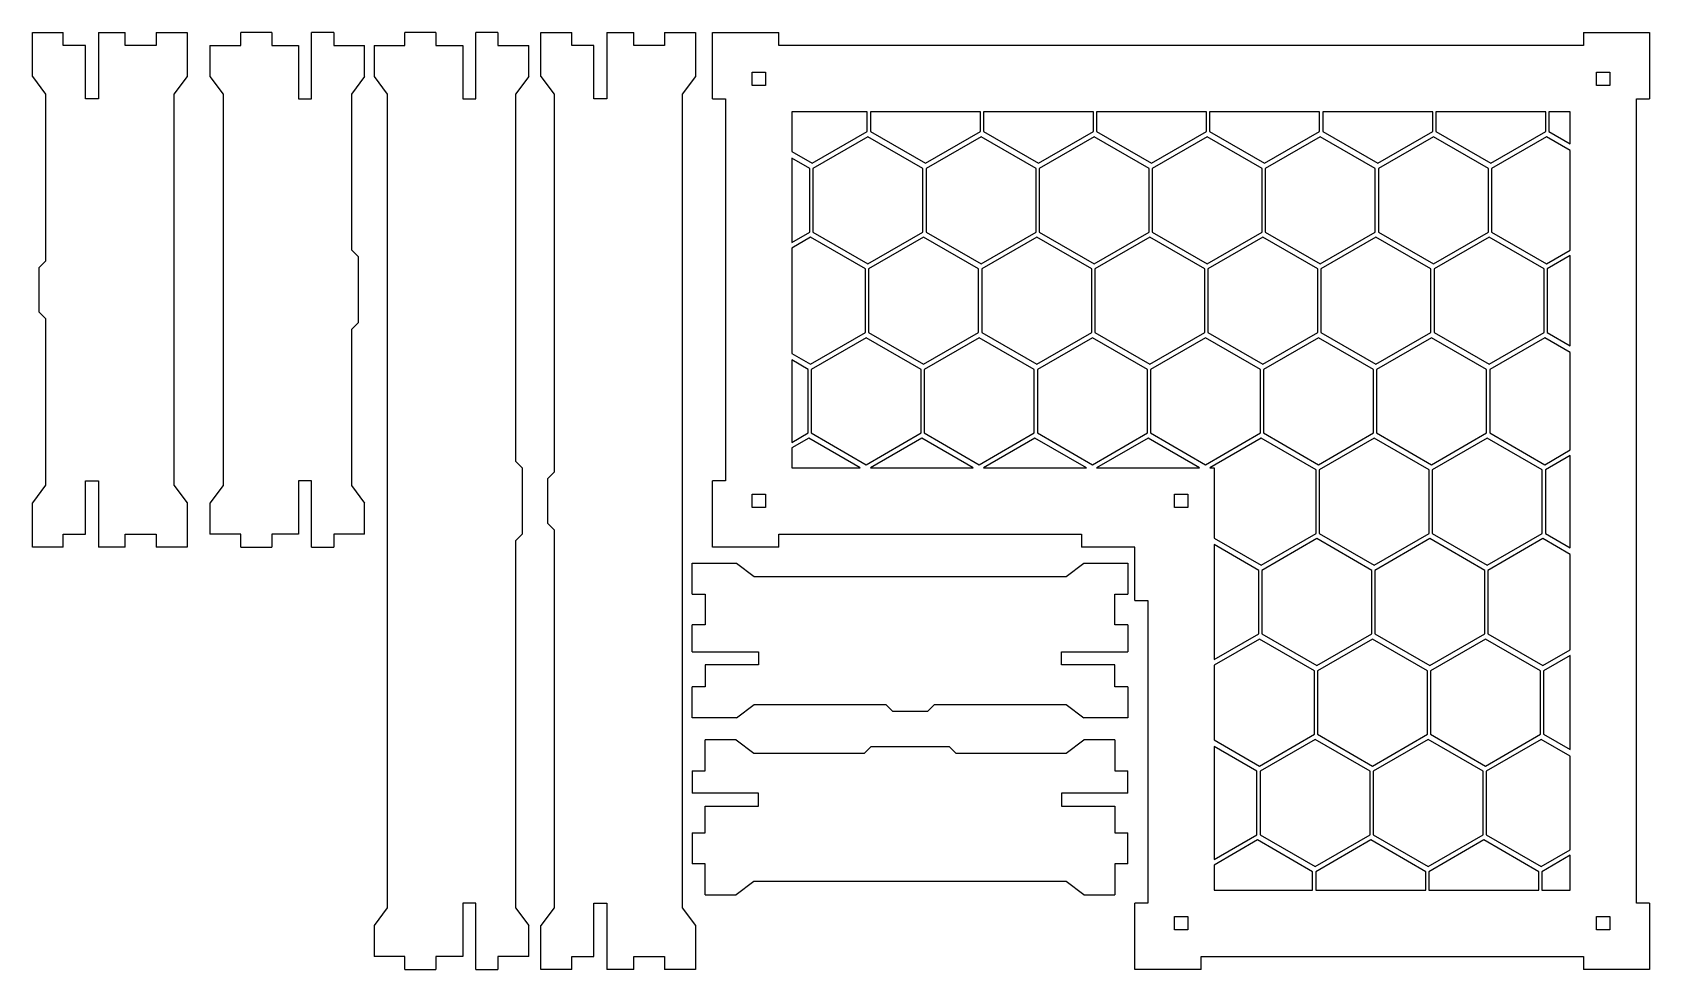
# Model space of a CAD drawing. Extents: x 51 to 417, y 79 to 291.
import ezdxf

# ---------------------------------------------------------------- set-up
doc = ezdxf.new("R2010")
doc.units = 0
for name, color, linetype in [('Découpe_1', 7, 'CONTINUOUS'), ('Découpe_2', 7, 'CONTINUOUS'), ('Gravure', 7, 'CONTINUOUS')]:
    doc.layers.add(name, color=color, linetype=linetype)

msp = doc.modelspace()

# ---------------------------------------------------------------- linework, layer by layer
at = {"layer": 'Découpe_1', "color": 5}
for points in [[(213.72436, 282.4666), (216.72436, 282.4666)], [(216.72436, 279.4666), (213.72436, 279.4666), (213.72436, 282.4666)], [(216.72436, 282.4666), (216.72436, 279.4666)], [(404.72436, 282.4666), (407.72436, 282.4666)], [(407.72436, 279.4666), (404.72436, 279.4666), (404.72436, 282.4666)], [(407.72436, 282.4666), (407.72436, 279.4666)], [(213.72436, 187.0166), (216.72436, 187.0166)], [(216.72436, 184.0166), (213.72436, 184.0166), (213.72436, 187.0166)], [(216.72436, 187.0166), (216.72436, 184.0166)], [(309.27436, 187.0166), (312.27436, 187.0166)], [(312.27436, 184.0166), (309.27436, 184.0166), (309.27436, 187.0166)], [(312.27436, 187.0166), (312.27436, 184.0166)], [(309.27436, 88.4666), (309.27436, 91.4666), (312.27436, 91.4666)], [(312.27436, 91.4666), (312.27436, 88.4666)], [(404.72436, 88.4666), (404.72436, 91.4666), (407.72436, 91.4666)], [(407.72436, 91.4666), (407.72436, 88.4666)], [(312.27436, 88.4666), (309.27436, 88.4666)], [(407.72436, 88.4666), (404.72436, 88.4666)]]:
    msp.add_lwpolyline(points, dxfattribs=at)
at = {"layer": 'Découpe_2', "color": 4}
for points in [[(50.894595, 281.4666), (50.894595, 291.4666), (57.894595, 291.4666)], [(57.894595, 288.5166), (57.894595, 291.4666)], [(65.844595, 291.4666), (65.844595, 276.4666)], [(65.844595, 291.4666), (71.894595, 291.4666)], [(71.894595, 288.5166), (71.894595, 291.4666)], [(85.894595, 291.4666), (85.894595, 281.4666), (82.894595, 277.4666), (82.894595, 189.0166), (85.894595, 185.0166), (85.894595, 175.0166), (78.894595, 175.0166)], [(78.894595, 291.4666), (78.894595, 288.5166)], [(78.894595, 291.4666), (85.894595, 291.4666)], [(105.06352, 291.4666), (98.06352, 291.4666)], [(98.06352, 288.5166), (98.06352, 291.4666)], [(105.06352, 291.4666), (105.06352, 288.5166)], [(119.06352, 291.4666), (114.06352, 291.4666)], [(114.06352, 276.4666), (114.06352, 291.4666)], [(119.06352, 291.4666), (119.06352, 288.5166)], [(142.18649, 291.4666), (135.18649, 291.4666)], [(135.18649, 288.5166), (135.18649, 291.4666)], [(142.18649, 291.4666), (142.18649, 288.5166)], [(156.18649, 291.4666), (151.18649, 291.4666)], [(151.18649, 276.4666), (151.18649, 291.4666)], [(156.18649, 291.4666), (156.18649, 288.5166)], [(165.91351, 281.4666), (165.91351, 291.4666), (172.91351, 291.4666)], [(172.91351, 288.5166), (172.91351, 291.4666)], [(180.86351, 291.4666), (180.86351, 276.4666)], [(180.86351, 291.4666), (186.91351, 291.4666)], [(186.91351, 288.5166), (186.91351, 291.4666)], [(200.91351, 291.4666), (200.91351, 281.4666), (197.91351, 277.4666), (197.91351, 93.4666), (200.91351, 89.4666), (200.91351, 79.4666), (193.91351, 79.4666)], [(193.91351, 291.4666), (193.91351, 288.5166)], [(193.91351, 291.4666), (200.91351, 291.4666)], [(204.72436, 291.4666), (219.72436, 291.4666)], [(204.72436, 276.4666), (204.72436, 291.4666)], [(219.72436, 288.5166), (219.72436, 291.4666)], [(401.72436, 291.4666), (401.72436, 288.5166)], [(401.72436, 291.4666), (416.72436, 291.4666)], [(416.72436, 291.4666), (416.72436, 276.4666)], [(62.894595, 288.5166), (57.894595, 288.5166)], [(62.894595, 276.4666), (62.894595, 288.5166)], [(78.894595, 288.5166), (71.894595, 288.5166)], [(91.06352, 288.5166), (91.06352, 281.5166)], [(91.06352, 288.5166), (98.06352, 288.5166)], [(105.06352, 288.5166), (111.11352, 288.5166)], [(111.11352, 288.5166), (111.11352, 276.4666)], [(119.06352, 288.5166), (126.06352, 288.5166)], [(126.06352, 281.5166), (126.06352, 288.5166)], [(128.18649, 288.5166), (128.18649, 281.5166)], [(128.18649, 288.5166), (135.18649, 288.5166)], [(142.18649, 288.5166), (148.23649, 288.5166)], [(148.23649, 288.5166), (148.23649, 276.4666)], [(156.18649, 288.5166), (163.18649, 288.5166)], [(163.18649, 281.5166), (163.18649, 288.5166)], [(177.91351, 288.5166), (172.91351, 288.5166)], [(177.91351, 276.4666), (177.91351, 288.5166)], [(193.91351, 288.5166), (186.91351, 288.5166)], [(401.72436, 288.5166), (219.72436, 288.5166)], [(50.894595, 281.4666), (53.894595, 277.4666)], [(91.06352, 281.5166), (94.06352, 277.5166), (94.06352, 188.9666), (91.06352, 184.9666), (91.06352, 177.9666)], [(126.06352, 281.5166), (123.06352, 277.5166)], [(128.18649, 281.5166), (131.18649, 277.5166), (131.18649, 93.4166), (128.18649, 89.4166), (128.18649, 82.4166)], [(163.18649, 281.5166), (160.18649, 277.5166)], [(165.91351, 281.4666), (168.91351, 277.4666)], [(53.894595, 277.4666), (53.894595, 239.7416)], [(65.844595, 276.4666), (62.894595, 276.4666)], [(111.11352, 276.4666), (114.06352, 276.4666)], [(123.06352, 277.5166), (123.06352, 242.2416)], [(148.23649, 276.4666), (151.18649, 276.4666)], [(160.18649, 277.5166), (160.18649, 194.4666)], [(168.91351, 277.4666), (168.91351, 191.9666)], [(180.86351, 276.4666), (177.91351, 276.4666)], [(204.72436, 276.4666), (207.67436, 276.4666)], [(207.67436, 276.4666), (207.67436, 190.0166)], [(413.77436, 276.4666), (416.72436, 276.4666)], [(413.77436, 94.4666), (413.77436, 276.4666)], [(123.06352, 242.2416), (124.56352, 240.7416)], [(53.894595, 239.7416), (52.394595, 238.2416)], [(52.394595, 238.2416), (52.394595, 228.2416)], [(124.56352, 240.7416), (124.56352, 225.7416)], [(52.394595, 228.2416), (53.894595, 226.7416)], [(53.894595, 226.7416), (53.894595, 189.0166)], [(124.56352, 225.7416), (123.06352, 224.2416)], [(123.06352, 224.2416), (123.06352, 188.9666)], [(160.18649, 194.4666), (161.68649, 192.9666)], [(161.68649, 192.9666), (161.68649, 177.9666)], [(168.91351, 191.9666), (167.41351, 190.4666)], [(167.41351, 190.4666), (167.41351, 180.4666)], [(53.894595, 189.0166), (50.894595, 185.0166)], [(62.894595, 190.0166), (65.844595, 190.0166)], [(62.894595, 177.9666), (62.894595, 190.0166)], [(65.844595, 190.0166), (65.844595, 175.0166)], [(111.11352, 190.0166), (111.11352, 177.9666)], [(114.06352, 190.0166), (111.11352, 190.0166)], [(114.06352, 175.0166), (114.06352, 190.0166)], [(123.06352, 188.9666), (126.06352, 184.9666)], [(207.67436, 190.0166), (204.72436, 190.0166)], [(204.72436, 175.0166), (204.72436, 190.0166)], [(57.894595, 175.0166), (50.894595, 175.0166), (50.894595, 185.0166)], [(126.06352, 177.9666), (126.06352, 184.9666)], [(167.41351, 180.4666), (168.91351, 178.9666)], [(57.894595, 177.9666), (62.894595, 177.9666)], [(57.894595, 175.0166), (57.894595, 177.9666)], [(71.894595, 177.9666), (78.894595, 177.9666)], [(71.894595, 175.0166), (71.894595, 177.9666)], [(78.894595, 177.9666), (78.894595, 175.0166)], [(98.06352, 177.9666), (91.06352, 177.9666)], [(98.06352, 175.0166), (98.06352, 177.9666)], [(105.06352, 177.9666), (105.06352, 175.0166)], [(111.11352, 177.9666), (105.06352, 177.9666)], [(119.06352, 177.9666), (119.06352, 175.0166)], [(126.06352, 177.9666), (119.06352, 177.9666)], [(161.68649, 177.9666), (160.18649, 176.4666)], [(160.18649, 176.4666), (160.18649, 93.4166)], [(168.91351, 178.9666), (168.91351, 93.4666)], [(219.72436, 175.0166), (219.72436, 177.9666)], [(219.72436, 177.9666), (288.22436, 177.9666)], [(288.22436, 177.9666), (288.22436, 175.0166)], [(71.894595, 175.0166), (65.844595, 175.0166)], [(98.06352, 175.0166), (105.06352, 175.0166)], [(114.06352, 175.0166), (119.06352, 175.0166)], [(219.72436, 175.0166), (204.72436, 175.0166)], [(300.27436, 175.0166), (288.22436, 175.0166)], [(300.27436, 162.9666), (300.27436, 175.0166)], [(200.16284, 171.42027), (210.16284, 171.42027), (214.16284, 168.42027), (284.71284, 168.42027), (288.71284, 171.42027), (298.71284, 171.42027), (298.71284, 164.42027)], [(200.16284, 164.42027), (200.16284, 171.42027)], [(200.16284, 164.42027), (203.11284, 164.42027)], [(203.11284, 164.42027), (203.11284, 157.42027)], [(295.76284, 164.42027), (298.71284, 164.42027)], [(295.76284, 157.42027), (295.76284, 164.42027)], [(300.27436, 162.9666), (303.22436, 162.9666)], [(303.22436, 162.9666), (303.22436, 94.4666)], [(200.16284, 151.37027), (200.16284, 157.42027)], [(203.11284, 157.42027), (200.16284, 157.42027)], [(298.71284, 157.42027), (295.76284, 157.42027)], [(298.71284, 157.42027), (298.71284, 151.37027)], [(200.16284, 151.37027), (215.16284, 151.37027)], [(215.16284, 151.37027), (215.16284, 148.42027)], [(283.71284, 151.37027), (298.71284, 151.37027)], [(283.71284, 148.42027), (283.71284, 151.37027)], [(203.11284, 148.42027), (203.11284, 143.42027)], [(215.16284, 148.42027), (203.11284, 148.42027)], [(295.76284, 148.42027), (283.71284, 148.42027)], [(295.76284, 143.42027), (295.76284, 148.42027)], [(210.16284, 136.42027), (200.16284, 136.42027), (200.16284, 143.42027)], [(203.11284, 143.42027), (200.16284, 143.42027)], [(298.71284, 143.42027), (298.71284, 136.42027), (288.71284, 136.42027)], [(298.71284, 143.42027), (295.76284, 143.42027)], [(210.16284, 136.42027), (214.16284, 139.42027)], [(214.16284, 139.42027), (243.93784, 139.42027)], [(243.93784, 139.42027), (245.43784, 137.92027)], [(253.43784, 137.92027), (254.93784, 139.42027)], [(254.93784, 139.42027), (284.71284, 139.42027)], [(284.71284, 139.42027), (288.71284, 136.42027)], [(245.43784, 137.92027), (253.43784, 137.92027)], [(210.11284, 131.42027), (203.11284, 131.42027)], [(203.11284, 124.42027), (203.11284, 131.42027)], [(210.11284, 131.42027), (214.11284, 128.42027)], [(214.11284, 128.42027), (239.11284, 128.42027)], [(239.11284, 128.42027), (240.61284, 129.92027)], [(240.61284, 129.92027), (258.26284, 129.92027)], [(258.26284, 129.92027), (259.76284, 128.42027)], [(259.76284, 128.42027), (284.76284, 128.42027)], [(284.76284, 128.42027), (288.76284, 131.42027)], [(295.76284, 131.42027), (288.76284, 131.42027)], [(295.76284, 131.42027), (295.76284, 124.42027)], [(200.16284, 124.42027), (203.11284, 124.42027)], [(200.16284, 124.42027), (200.16284, 119.42027)], [(295.76284, 124.42027), (298.71284, 124.42027)], [(298.71284, 119.42027), (298.71284, 124.42027)], [(215.16284, 119.42027), (200.16284, 119.42027)], [(215.16284, 116.47027), (215.16284, 119.42027)], [(283.71284, 119.42027), (283.71284, 116.47027)], [(298.71284, 119.42027), (283.71284, 119.42027)], [(203.11284, 116.47027), (215.16284, 116.47027)], [(203.11284, 110.42027), (203.11284, 116.47027)], [(283.71284, 116.47027), (295.76284, 116.47027)], [(295.76284, 116.47027), (295.76284, 110.42027)], [(200.16284, 110.42027), (203.11284, 110.42027)], [(200.16284, 110.42027), (200.16284, 103.42027)], [(295.76284, 110.42027), (298.71284, 110.42027)], [(298.71284, 103.42027), (298.71284, 110.42027)], [(203.11284, 103.42027), (200.16284, 103.42027)], [(203.11284, 96.42027), (203.11284, 103.42027)], [(295.76284, 103.42027), (295.76284, 96.42027)], [(298.71284, 103.42027), (295.76284, 103.42027)], [(214.11284, 99.42027), (210.11284, 96.42027)], [(284.76284, 99.42027), (214.11284, 99.42027)], [(288.76284, 96.42027), (284.76284, 99.42027)], [(203.11284, 96.42027), (210.11284, 96.42027)], [(288.76284, 96.42027), (295.76284, 96.42027)], [(148.23649, 94.4666), (148.23649, 82.4166)], [(151.18649, 94.4666), (148.23649, 94.4666)], [(151.18649, 79.4666), (151.18649, 94.4666)], [(160.18649, 93.4166), (163.18649, 89.4166)], [(168.91351, 93.4666), (165.91351, 89.4666)], [(177.91351, 94.4666), (180.86351, 94.4666)], [(177.91351, 82.4166), (177.91351, 94.4666)], [(180.86351, 94.4666), (180.86351, 79.4666)], [(303.22436, 94.4666), (300.27436, 94.4666)], [(315.27436, 79.4666), (300.27436, 79.4666), (300.27436, 94.4666)], [(416.72436, 94.4666), (413.77436, 94.4666)], [(416.72436, 94.4666), (416.72436, 79.4666)], [(163.18649, 82.4166), (163.18649, 89.4166)], [(172.91351, 79.4666), (165.91351, 79.4666), (165.91351, 89.4666)], [(135.18649, 82.4166), (128.18649, 82.4166)], [(135.18649, 79.4666), (135.18649, 82.4166)], [(142.18649, 82.4166), (142.18649, 79.4666)], [(148.23649, 82.4166), (142.18649, 82.4166)], [(156.18649, 82.4166), (156.18649, 79.4666)], [(163.18649, 82.4166), (156.18649, 82.4166)], [(172.91351, 82.4166), (177.91351, 82.4166)], [(172.91351, 79.4666), (172.91351, 82.4166)], [(186.91351, 82.4166), (193.91351, 82.4166)], [(186.91351, 79.4666), (186.91351, 82.4166)], [(193.91351, 82.4166), (193.91351, 79.4666)], [(315.27436, 82.4166), (401.72436, 82.4166)], [(315.27436, 79.4666), (315.27436, 82.4166)], [(401.72436, 82.4166), (401.72436, 79.4666)], [(135.18649, 79.4666), (142.18649, 79.4666)], [(151.18649, 79.4666), (156.18649, 79.4666)], [(186.91351, 79.4666), (180.86351, 79.4666)], [(416.72436, 79.4666), (401.72436, 79.4666)]]:
    msp.add_lwpolyline(points, dxfattribs=at)
at = {"layer": 'Gravure', "color": 3}
for points in [[(222.674435, 273.516576), (222.674435, 264.521844), (227.316217, 261.841837), (239.752737, 269.021966), (239.752737, 273.516576), (222.674435, 273.516576), (222.674435, 273.516576)], [(240.458843, 273.516576), (240.458843, 269.021966), (252.89481, 261.841837), (265.33133, 269.021966), (265.33133, 273.516576), (240.458843, 273.516576), (240.458843, 273.516576)], [(266.037436, 273.516576), (266.037436, 269.021966), (278.473956, 261.841837), (290.910487, 269.021966), (290.910487, 273.516576), (266.037436, 273.516576), (266.037436, 273.516576)], [(291.616043, 273.516576), (291.616043, 269.021966), (304.05256, 261.841837), (316.489078, 269.021966), (316.489078, 273.516576), (291.616043, 273.516576), (291.616043, 273.516576)], [(317.194633, 273.516576), (317.194633, 269.021966), (329.63115, 261.841837), (342.067668, 269.021966), (342.067668, 273.516576), (317.194633, 273.516576), (317.194633, 273.516576)], [(342.773223, 273.516576), (342.773223, 269.021966), (355.20974, 261.841837), (367.646258, 269.021966), (367.646258, 273.516576), (342.773223, 273.516576), (342.773223, 273.516576)], [(368.351813, 273.516576), (368.351813, 269.021966), (380.78833, 261.841837), (393.224848, 269.021966), (393.224848, 273.516576), (368.351813, 273.516576), (368.351813, 273.516576)], [(393.930968, 273.516576), (393.930968, 269.021966), (398.774494, 266.225651), (398.774494, 273.516576), (393.930968, 273.516576), (393.930968, 273.516576)], [(239.90873, 267.842917), (227.472763, 260.662786), (227.472763, 246.302526), (239.90873, 239.121845), (252.34525, 246.302526), (252.34525, 260.662786), (239.90873, 267.842917), (239.90873, 267.842917)], [(265.487876, 267.842917), (253.051356, 260.662786), (253.051356, 246.302526), (265.487876, 239.121845), (277.924393, 246.302526), (277.924393, 260.662786), (265.487876, 267.842917), (265.487876, 267.842917)], [(291.066472, 267.842917), (278.629949, 260.662786), (278.629949, 246.302526), (291.066472, 239.121845), (303.502989, 246.302526), (303.502989, 260.662786), (291.066472, 267.842917), (291.066472, 267.842917)], [(316.645062, 267.842917), (304.208544, 260.662786), (304.208544, 246.302526), (316.645062, 239.121845), (329.081579, 246.302526), (329.081579, 260.662786), (316.645062, 267.842917), (316.645062, 267.842917)], [(342.223652, 267.842917), (329.787135, 260.662786), (329.787135, 246.302526), (342.223652, 239.121845), (354.660169, 246.302526), (354.660169, 260.662786), (342.223652, 267.842917), (342.223652, 267.842917)], [(367.802242, 267.842917), (355.365725, 260.662786), (355.365725, 246.302526), (367.802242, 239.121845), (380.238759, 246.302526), (380.238759, 260.662786), (367.802242, 267.842917), (367.802242, 267.842917)], [(393.380832, 267.842917), (380.944879, 260.662786), (380.944879, 246.302526), (393.380832, 239.121845), (398.774494, 242.236212), (398.774494, 264.729103), (393.380832, 267.842917), (393.380832, 267.842917)], [(222.674435, 263.025296), (222.674435, 243.939465), (226.766657, 246.302526), (226.766657, 260.662786), (222.674435, 263.025296), (222.674435, 263.025296)], [(226.92265, 245.122925), (222.674435, 242.670018), (222.674435, 218.855315), (226.92265, 216.402406), (239.35917, 223.582537), (239.35917, 237.942796), (226.92265, 245.122925), (226.92265, 245.122925)], [(252.501796, 245.122925), (240.065276, 237.942796), (240.065276, 223.582537), (252.501796, 216.402406), (264.937763, 223.582537), (264.937763, 237.942796), (252.501796, 245.122925), (252.501796, 245.122925)], [(278.080389, 245.122925), (265.643869, 237.942796), (265.643869, 223.582537), (278.080389, 216.402406), (290.5169, 223.582537), (290.5169, 237.942796), (278.080389, 245.122925), (278.080389, 245.122925)], [(303.658973, 245.122925), (291.222456, 237.942796), (291.222456, 223.582537), (303.658973, 216.402406), (316.09549, 223.582537), (316.09549, 237.942796), (303.658973, 245.122925), (303.658973, 245.122925)], [(329.237563, 245.122925), (316.801046, 237.942796), (316.801046, 223.582537), (329.237563, 216.402406), (341.67408, 223.582537), (341.67408, 237.942796), (329.237563, 245.122925), (329.237563, 245.122925)], [(354.816181, 245.122925), (342.379636, 237.942796), (342.379636, 223.582537), (354.816181, 216.402406), (367.252699, 223.582537), (367.252699, 237.942796), (354.816181, 245.122925), (354.816181, 245.122925)], [(380.394771, 245.122925), (367.95879, 237.942796), (367.95879, 223.582537), (380.394771, 216.402406), (392.831289, 223.582537), (392.831289, 237.942796), (380.394771, 245.122925), (380.394771, 245.122925)], [(398.774494, 240.966212), (393.53738, 237.942796), (393.53738, 223.582537), (398.774494, 220.559118), (398.774494, 240.966212), (398.774494, 240.966212)], [(239.515713, 222.403486), (227.079196, 215.223354), (227.079196, 200.862545), (239.515713, 193.682413), (251.951683, 200.862545), (251.951683, 215.223354), (239.515713, 222.403486), (239.515713, 222.403486)], [(265.094309, 222.403486), (252.657789, 215.223354), (252.657789, 200.862545), (265.094309, 193.682413), (277.530826, 200.862545), (277.530826, 215.223354), (265.094309, 222.403486), (265.094309, 222.403486)], [(290.672913, 222.403486), (278.236381, 215.223354), (278.236381, 200.862545), (290.672913, 193.682413), (303.10943, 200.862545), (303.10943, 215.223354), (290.672913, 222.403486), (290.672913, 222.403486)], [(316.251503, 222.403486), (303.814986, 215.223354), (303.814986, 200.862545), (316.251503, 193.682413), (328.68802, 200.862545), (328.68802, 215.223354), (316.251503, 222.403486), (316.251503, 222.403486)], [(341.830093, 222.403486), (329.393576, 215.223354), (329.393576, 200.862545), (341.830093, 193.682413), (354.26661, 200.862545), (354.26661, 215.223354), (341.830093, 222.403486), (341.830093, 222.403486)], [(367.408683, 222.403486), (354.972166, 215.223354), (354.972166, 200.862545), (367.408683, 193.682413), (379.8452, 200.862545), (379.8452, 215.223354), (367.408683, 222.403486), (367.408683, 222.403486)], [(392.987837, 222.403486), (380.55132, 215.223354), (380.55132, 200.862545), (392.987837, 193.682413), (398.774494, 197.023329), (398.774494, 219.06257), (392.987837, 222.403486), (392.987837, 222.403486)], [(222.674435, 217.358763), (222.674435, 198.727135), (226.37309, 200.862545), (226.37309, 215.223354), (222.674435, 217.358763), (222.674435, 217.358763)], [(226.529633, 199.683493), (222.674435, 197.457689), (222.674435, 192.966384), (238.163584, 192.966384), (226.529633, 199.683493), (226.529633, 199.683493)], [(252.108229, 199.683493), (240.473728, 192.966384), (263.742727, 192.966384), (252.108229, 199.683493), (252.108229, 199.683493)], [(277.686821, 199.683493), (266.05232, 192.966384), (289.321322, 192.966384), (277.686821, 199.683493), (277.686821, 199.683493)], [(303.265414, 199.683493), (291.630916, 192.966384), (314.899912, 192.966384), (303.265414, 199.683493), (303.265414, 199.683493)], [(328.844004, 199.683493), (317.209506, 192.966384), (318.224293, 192.966384), (318.224293, 177.094142), (328.844004, 170.962974), (341.280522, 178.143105), (341.280522, 192.503365), (328.844004, 199.683493), (328.844004, 199.683493)], [(354.422594, 199.683493), (341.986077, 192.503365), (341.986077, 178.143105), (354.422594, 170.962974), (366.859112, 178.143105), (366.859112, 192.503365), (354.422594, 199.683493), (354.422594, 199.683493)], [(380.001184, 199.683493), (367.565232, 192.503365), (367.565232, 178.143105), (380.001184, 170.962974), (392.437702, 178.143105), (392.437702, 192.503365), (380.001184, 199.683493), (380.001184, 199.683493)], [(398.774494, 195.754432), (393.143822, 192.503365), (393.143822, 178.143105), (398.774494, 174.892035), (398.774494, 195.754432), (398.774494, 195.754432)], [(341.436534, 176.964054), (328.999989, 169.783373), (328.999989, 155.423113), (341.436534, 148.242982), (353.873051, 155.423113), (353.873051, 169.783373), (341.436534, 176.964054), (341.436534, 176.964054)], [(367.015124, 176.964054), (354.579143, 169.783373), (354.579143, 155.423113), (367.015124, 148.242982), (379.451641, 155.423113), (379.451641, 169.783373), (367.015124, 176.964054), (367.015124, 176.964054)], [(392.59425, 176.964054), (380.157733, 169.783373), (380.157733, 155.423113), (392.59425, 148.242982), (398.774494, 151.810999), (398.774494, 173.395487), (392.59425, 176.964054), (392.59425, 176.964054)], [(318.224293, 175.597591), (318.224293, 149.609446), (328.294433, 155.423113), (328.294433, 169.783373), (318.224293, 175.597591), (318.224293, 175.597591)], [(328.450445, 154.244065), (318.224293, 148.339996), (318.224293, 131.427059), (328.450445, 125.522993), (340.886963, 132.703121), (340.886963, 147.063934), (328.450445, 154.244065), (328.450445, 154.244065)], [(354.029035, 154.244065), (341.593054, 147.063934), (341.593054, 132.703121), (354.029035, 125.522993), (366.465553, 132.703121), (366.465553, 147.063934), (354.029035, 154.244065), (354.029035, 154.244065)], [(379.60819, 154.244065), (367.171673, 147.063934), (367.171673, 132.703121), (379.60819, 125.522993), (392.044143, 132.703121), (392.044143, 147.063934), (379.60819, 154.244065), (379.60819, 154.244065)], [(398.774494, 150.542103), (392.750263, 147.063934), (392.750263, 132.703121), (398.774494, 129.224952), (398.774494, 150.542103), (398.774494, 150.542103)], [(318.224293, 129.930508), (318.224293, 104.397116), (327.900874, 109.983682), (327.900874, 124.343942), (318.224293, 129.930508), (318.224293, 129.930508)], [(341.042947, 131.524073), (328.60643, 124.343942), (328.60643, 109.983682), (341.042947, 102.803551), (353.479464, 109.983682), (353.479464, 124.343942), (341.042947, 131.524073), (341.042947, 131.524073)], [(366.622101, 131.524073), (354.185584, 124.343942), (354.185584, 109.983682), (366.622101, 102.803551), (379.058054, 109.983682), (379.058054, 124.343942), (366.622101, 131.524073), (366.622101, 131.524073)], [(392.200691, 131.524073), (379.764174, 124.343942), (379.764174, 109.983682), (392.200691, 102.803551), (398.774494, 106.598669), (398.774494, 127.728954), (392.200691, 131.524073), (392.200691, 131.524073)], [(328.056858, 108.804634), (318.224293, 103.127666), (318.224293, 97.416524), (340.493404, 97.416524), (340.493404, 101.623952), (328.056858, 108.804634), (328.056858, 108.804634)], [(353.636013, 108.804634), (341.199496, 101.623952), (341.199496, 97.416524), (366.071994, 97.416524), (366.071994, 101.623952), (353.636013, 108.804634), (353.636013, 108.804634)], [(379.214603, 108.804634), (366.778086, 101.623952), (366.778086, 97.416524), (391.65112, 97.416524), (391.65112, 101.623952), (379.214603, 108.804634), (379.214603, 108.804634)], [(398.774494, 105.329773), (392.356676, 101.623952), (392.356676, 97.416524), (398.774494, 97.416524), (398.774494, 105.329773), (398.774494, 105.329773)]]:
    msp.add_lwpolyline(points, dxfattribs=at)

doc.saveas('drawing.dxf')
